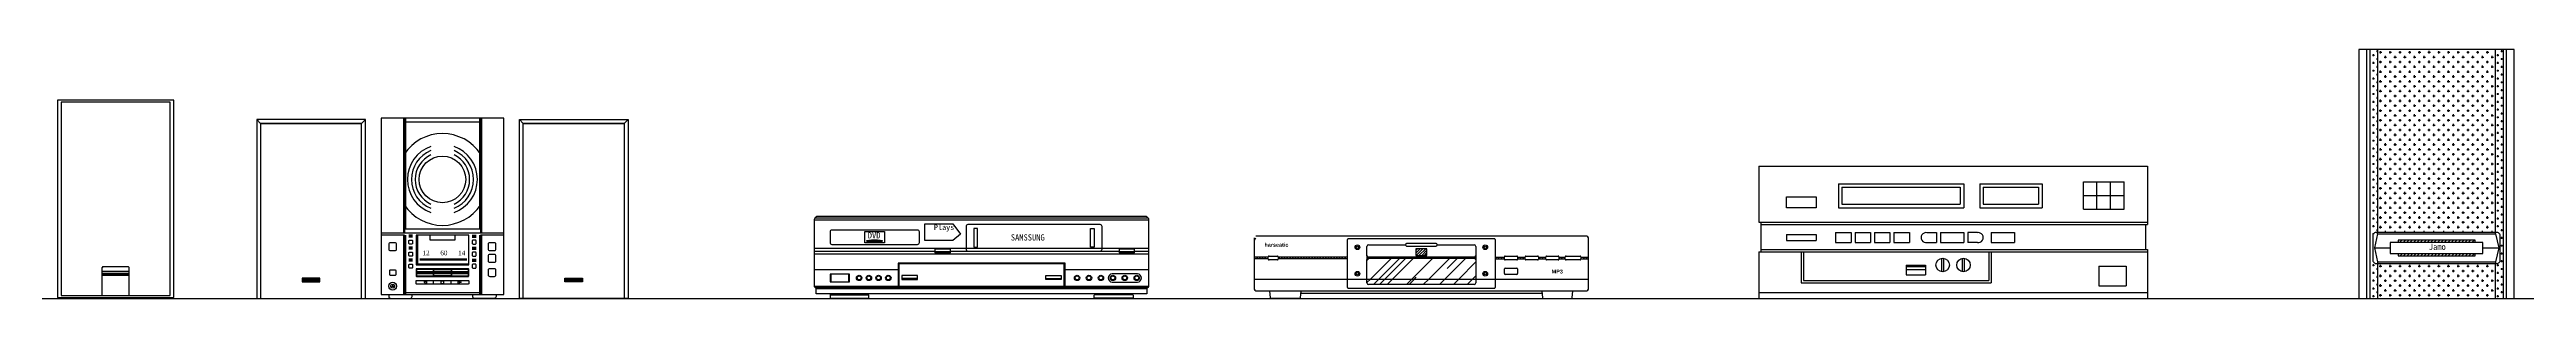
# Model space of a CAD drawing. Header units: inches. Extents: x 11.8 to 54.3, y 10.8 to 35.6.
# Drawn here: x 14.97 to 18.157, y 23.998 to 24.318 of the extents above; entities that cross this region are included whole.
import ezdxf
from ezdxf.enums import TextEntityAlignment as Align

# ---------------------------------------------------------------- set-up
doc = ezdxf.new("R2010")
doc.units = ezdxf.units.IN
doc.header["$MEASUREMENT"] = 0
for name, color, linetype in [('02', 2, 'Continuous'), ('1', 1, 'Continuous'), ('4', 4, 'Continuous'), ('8', 8, 'Continuous')]:
    doc.layers.add(name, color=color, linetype=linetype)
doc.styles.add('HT2', font='swisseb.ttf')
doc.styles.get("Standard").update_dxf_attribs({"font": 'arial.ttf'})
doc.styles.add('STYLE2', font='')
doc.styles.get('STYLE2').set_extended_font_data('SimHei')
pattern_1 = [(45, (-38.6259788, 27.8462102), (-0.00220970869, 0.00220970869), [])]

msp = doc.modelspace()

# ---------------------------------------------------------------- hatches: boundary and pattern name
at = {"layer": '4'}
h = msp.add_hatch(dxfattribs=at)
h.set_pattern_fill('CROSS,_O', color=256, scale=0.02)
h.set_pattern_definition([(0, (-38.625979, 27.84621), (0.005, 0.005), [0.0025, -0.0075]), (90, (-38.624729, 27.84496), (-0.005, 0.005), [0.0025, -0.0075])])
h.paths.add_polyline_path([(18.1174, 24.0833), (18.1204, 24.0833, -0.090907), (18.1234, 24.0803), (18.1234, 24.0463, -0.090907), (18.1204, 24.0433), (18.1174, 24.0433), (18.1174, 23.9983), (18.1274, 23.9983), (18.1274, 24.3183), (18.1174, 24.3183)])
h.paths.add_polyline_path([(17.9654, 24.3183), (17.9554, 24.3183), (17.9554, 23.9983), (17.9654, 23.9983), (17.9654, 24.0433), (17.9624, 24.0433, -0.090907), (17.9594, 24.0463), (17.9594, 24.0803, -0.090907), (17.9624, 24.0833), (17.9654, 24.0833)])
h = msp.add_hatch(dxfattribs=at)
h.set_pattern_fill('CROSS,_O', color=256, scale=0.025)
h.set_pattern_definition([(0, (-38.625979, 27.84621), (0.00625, 0.00625), [0.003125, -0.009375]), (90, (-38.624416, 27.844648), (-0.00625, 0.00625), [0.003125, -0.009375])])
h.paths.add_polyline_path([(18.1174, 24.3183), (17.9654, 24.3183), (17.9654, 24.0833), (18.1174, 24.0833)])
h.paths.add_polyline_path([(17.9654, 24.0433), (17.9654, 23.9983), (18.1174, 23.9983), (18.1174, 24.0433)])
h = msp.add_hatch(dxfattribs=at)
h.set_pattern_fill('ANSI31,_O', color=256, scale=0.025)
h.set_pattern_definition(pattern_1)
h.paths.add_polyline_path([(18.0909, 24.0703), (18.0909, 24.0733), (17.9919, 24.0733), (17.9919, 24.0703)])
h = msp.add_hatch(dxfattribs=at)
h.set_pattern_fill('ANSI31,_O', color=256, scale=0.025)
h.set_pattern_definition(pattern_1)
h.paths.add_polyline_path([(18.0909, 24.0533), (18.0909, 24.0563), (17.9919, 24.0563), (17.9919, 24.0533)])
at = {"layer": '8'}
h = msp.add_hatch(color=256, dxfattribs=at)
edge = h.paths.add_edge_path()
edge.add_ellipse((16.0314, 24.0722), major_axis=(-0.0103, 0), ratio=0.149396, start_angle=0, end_angle=360)
edge = h.paths.add_edge_path(flags=16)
edge.add_ellipse((16.0317, 24.0722), major_axis=(-0.00365, 0), ratio=0.27412, start_angle=0, end_angle=360)

# ---------------------------------------------------------------- linework, layer by layer
at = {"layer": '02'}
for p, q in [((15.4253, 24.2303), (15.4253, 24.0823)), ((15.4265, 24.2303), (15.4265, 24.0823)), ((15.4265, 24.2253), (15.5245, 24.2253)), ((15.4278, 24.2303), (15.4278, 24.0873)), ((15.5233, 24.2303), (15.5233, 24.0873)), ((15.5245, 24.2303), (15.5245, 24.0823)), ((15.5258, 24.2303), (15.5258, 24.0823)), ((15.9542, 24.0993), (16.3842, 24.0993)), ((15.9549, 24.1018), (16.3836, 24.1018)), ((15.5545, 24.0823), (15.3965, 24.0823)), ((15.4265, 24.0798), (15.3965, 24.0798)), ((15.4253, 24.0798), (15.4253, 24.0033)), ((15.5245, 24.0873), (15.4265, 24.0873)), ((15.4265, 24.0798), (15.4265, 24.0033)), ((15.4278, 24.0798), (15.4278, 24.0033)), ((15.4372, 24.0798), (15.4322, 24.0798)), ((15.4372, 24.0786), (15.4322, 24.0786)), ((15.4372, 24.0773), (15.4322, 24.0773)), ((15.4372, 24.0643), (15.4322, 24.0643)), ((15.4372, 24.0631), (15.4322, 24.0631)), ((15.4372, 24.0631), (15.4322, 24.0631)), ((15.444, 24.0416), (15.444, 24.0798)), ((15.5139, 24.0798), (15.5189, 24.0798)), ((15.5139, 24.0786), (15.5189, 24.0786)), ((15.5139, 24.0773), (15.5189, 24.0773)), ((15.5139, 24.0643), (15.5189, 24.0643)), ((15.5139, 24.0631), (15.5189, 24.0631)), ((15.5139, 24.0631), (15.5189, 24.0631)), ((15.5233, 24.0798), (15.5233, 24.0033)), ((15.5545, 24.0798), (15.5245, 24.0798)), ((15.5245, 24.0798), (15.5245, 24.0033)), ((15.5258, 24.0798), (15.5258, 24.0033)), ((15.9542, 24.0628), (16.3842, 24.0628)), ((16.1322, 24.0943), (16.1422, 24.0808)), ((16.1422, 24.0808), (16.1322, 24.0728)), ((15.0387, 24.0396), (15.0375, 24.0383)), ((15.0375, 24.0021), (15.0375, 24.0383)), ((15.0375, 24.0333), (15.0725, 24.0333)), ((15.0387, 24.0396), (15.0712, 24.0396)), ((15.0387, 24.0308), (15.0712, 24.0308)), ((15.0387, 24.0308), (15.0712, 24.0308)), ((15.0725, 24.0383), (15.0712, 24.0396)), ((15.0725, 24.0021), (15.0725, 24.0383)), ((15.4372, 24.0618), (15.4322, 24.0618)), ((15.4372, 24.0488), (15.4322, 24.0488)), ((15.4372, 24.0476), (15.4322, 24.0476)), ((15.4372, 24.0463), (15.4322, 24.0463)), ((15.442, 24.0328), (15.509, 24.0328)), ((15.442, 24.0316), (15.509, 24.0316)), ((15.444, 24.0428), (15.5095, 24.0428)), ((15.4465, 24.0491), (15.507, 24.0491)), ((15.4465, 24.0485), (15.507, 24.0485)), ((15.4465, 24.0478), (15.507, 24.0478)), ((15.5139, 24.0618), (15.5189, 24.0618)), ((15.5139, 24.0488), (15.5189, 24.0488)), ((15.5139, 24.0476), (15.5189, 24.0476)), ((15.5139, 24.0463), (15.5189, 24.0463)), ((15.9542, 24.0593), (16.1092, 24.0593)), ((15.9542, 24.0558), (16.3842, 24.0558)), ((16.0617, 24.0351), (15.9542, 24.0351)), ((16.1292, 24.0581), (16.1092, 24.0581)), ((16.1292, 24.0593), (16.3462, 24.0593)), ((16.3842, 24.0351), (16.2767, 24.0351)), ((16.3662, 24.0581), (16.3462, 24.0581)), ((16.3662, 24.0593), (16.3842, 24.0593)), ((14.98, 23.9996), (14.995, 23.9983)), ((15.0387, 24.0296), (15.0712, 24.0296)), ((15.0387, 24.0283), (15.0712, 24.0283)), ((15.13, 23.9996), (15.115, 23.9983)), ((15.2952, 24.0233), (15.3179, 24.0233)), ((15.2952, 24.0221), (15.3179, 24.0221)), ((15.2952, 24.0208), (15.3179, 24.0208)), ((15.4093, 24.013), (15.4115, 24.0141)), ((15.4115, 24.0141), (15.4115, 24.0166)), ((15.4138, 24.013), (15.4115, 24.0141)), ((15.442, 24.0303), (15.509, 24.0303)), ((15.4642, 24.0166), (15.4642, 24.0216)), ((15.4869, 24.0166), (15.4869, 24.0216)), ((15.6559, 24.0233), (15.6332, 24.0233)), ((15.6559, 24.0221), (15.6332, 24.0221)), ((15.6559, 24.0208), (15.6332, 24.0208)), ((15.9542, 24.0143), (16.3842, 24.0143)), ((16.3819, 24.0108), (15.9566, 24.0108)), ((16.3819, 24.0108), (15.9566, 24.0108)), ((15.9744, 24.0028), (16.0241, 24.0028)), ((15.9752, 24.0297), (15.9752, 24.0197)), ((15.9982, 24.0297), (15.9982, 24.0197)), ((16.0867, 24.0241), (16.0667, 24.0241)), ((16.2517, 24.0241), (16.2717, 24.0241)), ((16.3641, 24.0028), (16.3144, 24.0028)), ((14.995, 23.9983), (15.115, 23.9983)), ((15.9744, 23.9988), (16.0241, 23.9988)), ((16.3641, 23.9988), (16.3144, 23.9988))]:
    msp.add_line(p, q, dxfattribs=at)
for points in [[(14.98, 23.9996), (15.13, 23.9996), (15.13, 24.2533), (14.98, 24.2533)], [(14.985, 24.0021), (15.125, 24.0021), (15.125, 24.2508), (14.985, 24.2508)], [(15.2365, 23.9983), (15.3765, 23.9983), (15.3765, 24.2283), (15.2365, 24.2283)], [(15.3965, 24.0033), (15.5545, 24.0033), (15.5545, 24.2303), (15.3965, 24.2303)], [(15.7145, 23.9983), (15.5745, 23.9983), (15.5745, 24.2283), (15.7145, 24.2283)], [(15.4415, 24.0416), (15.5095, 24.0416), (15.5095, 24.0798), (15.4415, 24.0798)], [(16.0192, 24.0843), (16.0442, 24.0843), (16.0442, 24.0698), (16.0192, 24.0698)], [(16.1592, 24.0643), (16.1642, 24.0643), (16.1642, 24.0883), (16.1592, 24.0883)], [(16.3142, 24.0643), (16.3092, 24.0643), (16.3092, 24.0883), (16.3142, 24.0883)], [(15.442, 24.0271), (15.509, 24.0271), (15.509, 24.0361), (15.442, 24.0361)], [(15.442, 24.0276), (15.464, 24.0276), (15.464, 24.0356), (15.442, 24.0356)], [(15.4645, 24.0356), (15.4866, 24.0356), (15.4866, 24.0276), (15.4645, 24.0276)], [(15.4871, 24.0276), (15.509, 24.0276), (15.509, 24.0356), (15.4871, 24.0356)], [(16.0617, 24.0118), (16.2767, 24.0118), (16.2767, 24.0438), (16.0617, 24.0438)], [(16.0627, 24.0128), (16.2757, 24.0128), (16.2757, 24.0428), (16.0627, 24.0428)], [(16.1092, 24.0568), (16.1292, 24.0568), (16.1292, 24.0618), (16.1092, 24.0618)], [(16.3462, 24.0568), (16.3662, 24.0568), (16.3662, 24.0618), (16.3462, 24.0618)], [(15.2952, 24.0196), (15.3179, 24.0196), (15.3179, 24.0246), (15.2952, 24.0246)], [(15.4735, 24.0176), (15.4775, 24.0176), (15.4775, 24.0206), (15.4735, 24.0206)], [(15.6559, 24.0196), (15.6332, 24.0196), (15.6332, 24.0246), (15.6559, 24.0246)], [(15.9742, 24.0197), (15.9992, 24.0197), (15.9992, 24.0297), (15.9742, 24.0297)], [(16.0667, 24.0228), (16.0867, 24.0228), (16.0867, 24.0278), (16.0667, 24.0278)], [(16.2717, 24.0228), (16.2517, 24.0228), (16.2517, 24.0278), (16.2717, 24.0278)]]:
    msp.add_lwpolyline(points, close=True, dxfattribs=at)
for points in [[(15.2365, 24.2283), (15.2415, 24.2233), (15.3715, 24.2233), (15.3765, 24.2283)], [(15.3715, 23.9983), (15.3715, 24.2233), (15.2415, 24.2233), (15.2415, 23.9983)], [(15.7145, 24.2283), (15.7095, 24.2233), (15.5795, 24.2233), (15.5745, 24.2283)], [(15.5795, 23.9983), (15.5795, 24.2233), (15.7095, 24.2233), (15.7095, 23.9983)], [(15.4914, 24.0798), (15.4914, 24.0733), (15.4597, 24.0733), (15.4597, 24.0798)], [(16.0962, 24.0728), (16.0962, 24.0943), (16.1322, 24.0943), (16.1422, 24.0808), (16.1322, 24.0728), (16.0962, 24.0728)], [(15.4265, 24.0058), (15.5245, 24.0058)], [(15.4554, 24.0206), (15.4514, 24.0191), (15.4554, 24.0176), (15.4554, 24.0206)], [(15.4957, 24.0206), (15.4997, 24.0191), (15.4957, 24.0176), (15.4957, 24.0206)], [(16.3819, 24.0118), (16.3819, 24.0043), (15.9566, 24.0043), (15.9566, 24.0118)], [(15.9767, 24.0043), (15.9767, 24.0033), (16.0217, 24.0033), (16.0217, 24.0043)], [(16.3617, 24.0043), (16.3617, 24.0033), (16.3167, 24.0033), (16.3167, 24.0043)], [(16.3699, 24.0301), (16.3372, 24.0301)], [(16.3372, 24.0193), (16.3699, 24.0193)]]:
    msp.add_lwpolyline(points, dxfattribs=at)
for points in [[(15.9592, 24.1043), (16.3792, 24.1043, -0.414214), (16.3842, 24.0993), (16.3842, 24.0143, -0.414214), (16.3817, 24.0118), (15.9567, 24.0118, -0.414214), (15.9542, 24.0143), (15.9542, 24.0993, -0.414214)], [(15.4085, 24.0598), (15.4145, 24.0598, 0.414214), (15.4165, 24.0618), (15.4165, 24.0678, 0.414214), (15.4145, 24.0698), (15.4085, 24.0698, 0.414214), (15.4065, 24.0678), (15.4065, 24.0618, 0.414214)], [(15.4362, 24.0683), (15.4332, 24.0683, -0.414214), (15.4322, 24.0693), (15.4322, 24.0723, -0.414214), (15.4332, 24.0733), (15.4362, 24.0733, -0.414214), (15.4372, 24.0723), (15.4372, 24.0693, -0.414214)], [(15.5149, 24.0683), (15.5179, 24.0683, 0.414214), (15.5189, 24.0693), (15.5189, 24.0723, 0.414214), (15.5179, 24.0733), (15.5149, 24.0733, 0.414214), (15.5139, 24.0723), (15.5139, 24.0693, 0.414214)], [(15.5364, 24.06), (15.5424, 24.06, 0.414214), (15.5444, 24.062), (15.5444, 24.068, 0.414214), (15.5424, 24.07), (15.5364, 24.07, 0.414214), (15.5344, 24.068), (15.5344, 24.062, 0.414214)], [(15.9767, 24.0678), (16.0867, 24.0678, 0.414214), (16.0892, 24.0703), (16.0892, 24.0838, 0.414214), (16.0867, 24.0863), (15.9767, 24.0863, 0.414214), (15.9742, 24.0838), (15.9742, 24.0703, 0.414214)], [(16.1517, 24.0593), (16.3217, 24.0593, 0.414214), (16.3242, 24.0618), (16.3242, 24.0908, 0.414214), (16.3217, 24.0933), (16.1517, 24.0933, 0.414214), (16.1492, 24.0908), (16.1492, 24.0618, 0.414214)], [(15.4144, 24.0278), (15.4089, 24.0278, -0.414214), (15.4079, 24.0288), (15.4079, 24.0343, -0.414214), (15.4089, 24.0353), (15.4144, 24.0353, -0.414214), (15.4154, 24.0343), (15.4154, 24.0288, -0.414214)], [(15.4362, 24.0528), (15.4332, 24.0528, -0.414214), (15.4322, 24.0538), (15.4322, 24.0568, -0.414214), (15.4332, 24.0578), (15.4362, 24.0578, -0.414214), (15.4372, 24.0568), (15.4372, 24.0538, -0.414214)], [(15.4362, 24.0373), (15.4332, 24.0373, -0.414214), (15.4322, 24.0383), (15.4322, 24.0413, -0.414214), (15.4332, 24.0423), (15.4362, 24.0423, -0.414214), (15.4372, 24.0413), (15.4372, 24.0383, -0.414214)], [(15.4425, 24.0266), (15.5085, 24.0266, 0.414214), (15.5095, 24.0276), (15.5095, 24.0356, 0.414214), (15.5085, 24.0366), (15.4425, 24.0366, 0.414214), (15.4415, 24.0356), (15.4415, 24.0276, 0.414214)], [(15.5149, 24.0528), (15.5179, 24.0528, 0.414214), (15.5189, 24.0538), (15.5189, 24.0568, 0.414214), (15.5179, 24.0578), (15.5149, 24.0578, 0.414214), (15.5139, 24.0568), (15.5139, 24.0538, 0.414214)], [(15.5149, 24.0373), (15.5179, 24.0373, 0.414214), (15.5189, 24.0383), (15.5189, 24.0413, 0.414214), (15.5179, 24.0423), (15.5149, 24.0423, 0.414214), (15.5139, 24.0413), (15.5139, 24.0383, 0.414214)], [(15.5364, 24.0448), (15.5424, 24.0448, 0.414214), (15.5444, 24.0468), (15.5444, 24.0528, 0.414214), (15.5424, 24.0548), (15.5364, 24.0548, 0.414214), (15.5344, 24.0528), (15.5344, 24.0468, 0.414214)], [(15.5364, 24.0266), (15.5424, 24.0266, 0.414214), (15.5444, 24.0286), (15.5444, 24.0346, 0.414214), (15.5424, 24.0366), (15.5364, 24.0366, 0.414214), (15.5344, 24.0346), (15.5344, 24.0286, 0.414214)], [(15.4425, 24.0216), (15.5085, 24.0216, -0.414214), (15.5095, 24.0206), (15.5095, 24.0176, -0.414214), (15.5085, 24.0166), (15.4425, 24.0166, -0.414214), (15.4415, 24.0176), (15.4415, 24.0206, -0.414214)], [(15.9752, 23.9983), (16.0232, 23.9983, 0.414214), (16.0242, 23.9993), (16.0242, 24.0023, 0.414214), (16.0232, 24.0033), (15.9752, 24.0033, 0.414214), (15.9742, 24.0023), (15.9742, 23.9993, 0.414214)], [(16.3632, 23.9983), (16.3152, 23.9983, -0.414214), (16.3142, 23.9993), (16.3142, 24.0023, -0.414214), (16.3152, 24.0033), (16.3632, 24.0033, -0.414214), (16.3642, 24.0023), (16.3642, 23.9993, -0.414214)]]:
    msp.add_lwpolyline(points, format="xyb", close=True, dxfattribs=at)
for points in [[(15.4065, 24.0033), (15.4065, 24.0008, 0.414214), (15.409, 23.9983), (15.434, 23.9983, 0.414214), (15.4365, 24.0008), (15.4365, 24.0033)], [(15.5445, 24.0033), (15.5445, 24.0008, -0.414214), (15.542, 23.9983), (15.517, 23.9983, -0.414214), (15.5145, 24.0008), (15.5145, 24.0033)]]:
    msp.add_lwpolyline(points, format="xyb", dxfattribs=at)
for centre, radius in [((15.4755, 24.1513), 0.03), ((15.4115, 24.0141), 0.005), ((15.4115, 24.0141), 0.0025), ((16.0117, 24.0247), 0.0035), ((16.0117, 24.0247), 0.0025), ((16.0242, 24.0247), 0.0035), ((16.0242, 24.0247), 0.0025), ((16.0367, 24.0247), 0.0035), ((16.0367, 24.0247), 0.0025), ((16.0492, 24.0247), 0.0035), ((16.0492, 24.0247), 0.0025), ((16.2921, 24.0247), 0.0035), ((16.2921, 24.0247), 0.0025), ((16.3074, 24.0247), 0.0035), ((16.3074, 24.0247), 0.0025), ((16.3228, 24.0247), 0.0035), ((16.3228, 24.0247), 0.0025), ((16.3382, 24.0247), 0.0035), ((16.3382, 24.0247), 0.0025), ((16.3535, 24.0247), 0.0035), ((16.3535, 24.0247), 0.0025), ((16.3689, 24.0247), 0.0035), ((16.3689, 24.0247), 0.0025)]:
    msp.add_circle(centre, radius, dxfattribs=at)
for centre, radius, start, end in [((15.4755, 24.1513), 0.059, 33.849, 146.151), ((15.4755, 24.1513), 0.045, 109.4712, 250.5288), ((15.4755, 24.1513), 0.045, 289.4712, 70.5288), ((15.4755, 24.1513), 0.04, 112.0243, 247.9757), ((15.4755, 24.1513), 0.035, 115.3769, 244.6231), ((15.4755, 24.1513), 0.04, 292.0243, 67.9757), ((15.4755, 24.1513), 0.035, 295.3769, 64.6231), ((15.4755, 24.1513), 0.059, 213.849, 326.151), ((16.0417, 24.0722), 2.984144145649836e-14, 52.6961, 72.5678), ((16.3376, 24.0247), 0.00539, 94.1401, 265.8599), ((16.3695, 24.0247), 0.00539, 274.1401, 85.8599)]:
    msp.add_arc(centre, radius, start, end, dxfattribs=at)
for centre, major_axis, ratio in [((16.0314, 24.0722), (-0.0103, 0), 0.149396), ((16.0317, 24.0722), (-0.00365, 0), 0.27412)]:
    msp.add_ellipse(centre, major_axis=major_axis, ratio=ratio, dxfattribs=at)
at = {"layer": '1'}
msp.add_line((12.1152, 23.9983), (32.4414, 23.9983), dxfattribs=at)
at = {"layer": '4'}
for p, q in [((18.1414, 24.3183), (17.9414, 24.3183)), ((17.9414, 24.3183), (17.9414, 23.9983)), ((17.9514, 24.3183), (17.9514, 23.9983)), ((17.9554, 24.3183), (17.9554, 23.9983)), ((17.9654, 24.3183), (17.9654, 24.0833)), ((18.1174, 24.0833), (18.1174, 24.3183)), ((18.1274, 23.9983), (18.1274, 24.3183)), ((18.1314, 23.9983), (18.1314, 24.3183)), ((18.1414, 23.9983), (18.1414, 24.3183)), ((17.1694, 24.1683), (17.6694, 24.1683)), ((17.1694, 24.1683), (17.1694, 24.0963)), ((17.6694, 24.1683), (17.6694, 24.0933)), ((17.2718, 24.1459), (17.4331, 24.1459)), ((17.2718, 24.1459), (17.2718, 24.115)), ((17.2763, 24.1414), (17.4286, 24.1414)), ((17.2763, 24.1414), (17.2763, 24.1195)), ((17.4286, 24.1414), (17.4286, 24.1195)), ((17.4331, 24.1459), (17.4331, 24.115)), ((17.4537, 24.1459), (17.5337, 24.1459)), ((17.4537, 24.1459), (17.4537, 24.115)), ((17.4582, 24.1414), (17.5292, 24.1414)), ((17.4582, 24.1414), (17.4582, 24.1195)), ((17.5292, 24.1414), (17.5292, 24.1195)), ((17.5337, 24.1459), (17.5337, 24.115)), ((17.5869, 24.1483), (17.6394, 24.1483)), ((17.5869, 24.1133), (17.5869, 24.1483)), ((17.5869, 24.1308), (17.6394, 24.1308)), ((17.6044, 24.1133), (17.6044, 24.1483)), ((17.6219, 24.1133), (17.6219, 24.1483)), ((17.6394, 24.1133), (17.6394, 24.1483)), ((17.1694, 24.0963), (17.6694, 24.0963)), ((17.1719, 24.0963), (17.1719, 24.0583)), ((17.2718, 24.115), (17.4331, 24.115)), ((17.2763, 24.1195), (17.4286, 24.1195)), ((17.4537, 24.115), (17.5337, 24.115)), ((17.4582, 24.1195), (17.5292, 24.1195)), ((17.5869, 24.1133), (17.6394, 24.1133)), ((16.5201, 24.0763), (16.5201, 24.0103)), ((16.9481, 24.0783), (16.5221, 24.0783)), ((16.6401, 24.0123), (16.6401, 24.0743)), ((16.6411, 24.0753), (16.8291, 24.0753)), ((16.6651, 24.0533), (16.6651, 24.0653)), ((16.6671, 24.0673), (16.7149, 24.0673)), ((16.754, 24.069), (16.7162, 24.069)), ((16.7162, 24.0657), (16.754, 24.0657)), ((16.7553, 24.0673), (16.8031, 24.0673)), ((16.8051, 24.0653), (16.8051, 24.0533)), ((16.8301, 24.0743), (16.8301, 24.0123)), ((16.9501, 24.0103), (16.9501, 24.0763)), ((17.1719, 24.0933), (17.6694, 24.0933)), ((17.1719, 24.0933), (17.6694, 24.0933)), ((17.2049, 24.0804), (17.2431, 24.0804)), ((17.2049, 24.0804), (17.2049, 24.0729)), ((17.2049, 24.0729), (17.2431, 24.0729)), ((17.2431, 24.0804), (17.2431, 24.0729)), ((17.2681, 24.0829), (17.2681, 24.0704)), ((17.2681, 24.0829), (17.2881, 24.0829)), ((17.2681, 24.0704), (17.2881, 24.0704)), ((17.2881, 24.0829), (17.2881, 24.0704)), ((17.2931, 24.0829), (17.2931, 24.0704)), ((17.2931, 24.0829), (17.3131, 24.0829)), ((17.2931, 24.0704), (17.3131, 24.0704)), ((17.3131, 24.0829), (17.3131, 24.0704)), ((17.3181, 24.0829), (17.3181, 24.0704)), ((17.3181, 24.0829), (17.3381, 24.0829)), ((17.3181, 24.0704), (17.3381, 24.0704)), ((17.3381, 24.0829), (17.3381, 24.0704)), ((17.3431, 24.0829), (17.3431, 24.0704)), ((17.3431, 24.0829), (17.3631, 24.0829)), ((17.3431, 24.0704), (17.3631, 24.0704)), ((17.3631, 24.0829), (17.3631, 24.0704)), ((17.3856, 24.0829), (17.3981, 24.0829)), ((17.3856, 24.0704), (17.3981, 24.0704)), ((17.3981, 24.0829), (17.3981, 24.0704)), ((17.4031, 24.0829), (17.4031, 24.0704)), ((17.4031, 24.0829), (17.4331, 24.0829)), ((17.4031, 24.0704), (17.4331, 24.0704)), ((17.4331, 24.0829), (17.4331, 24.0704)), ((17.4381, 24.0829), (17.4381, 24.0704)), ((17.4506, 24.0829), (17.4381, 24.0829)), ((17.4506, 24.0704), (17.4381, 24.0704)), ((17.4681, 24.0829), (17.4681, 24.0704)), ((17.4681, 24.0829), (17.4981, 24.0829)), ((17.4681, 24.0704), (17.4981, 24.0704)), ((17.4981, 24.0829), (17.4981, 24.0704)), ((17.6669, 24.0933), (17.6669, 24.0613)), ((17.9614, 24.0633), (17.9819, 24.0633)), ((17.9654, 24.0813), (17.9654, 24.0833)), ((17.9654, 24.0813), (18.1174, 24.0813)), ((18.1009, 24.0633), (18.1214, 24.0633)), ((18.1174, 24.0813), (18.1174, 24.0833)), ((16.5381, 24.0513), (16.5201, 24.0513)), ((16.5201, 24.0503), (16.5211, 24.0513)), ((16.5381, 24.0493), (16.5201, 24.0493)), ((16.5226, 24.0493), (16.5246, 24.0513)), ((16.5262, 24.0493), (16.5282, 24.0513)), ((16.5297, 24.0493), (16.5317, 24.0513)), ((16.5332, 24.0493), (16.5352, 24.0513)), ((16.5368, 24.0493), (16.5381, 24.0506)), ((16.5381, 24.0488), (16.5381, 24.0518)), ((16.5391, 24.0528), (16.5498, 24.0528)), ((16.5498, 24.0478), (16.5391, 24.0478)), ((16.5508, 24.0518), (16.5508, 24.0488)), ((16.6401, 24.0513), (16.5508, 24.0513)), ((16.6401, 24.0493), (16.5508, 24.0493)), ((16.5509, 24.0493), (16.5529, 24.0513)), ((16.5544, 24.0493), (16.5564, 24.0513)), ((16.558, 24.0493), (16.56, 24.0513)), ((16.5615, 24.0493), (16.5635, 24.0513)), ((16.565, 24.0493), (16.567, 24.0513)), ((16.5686, 24.0493), (16.5706, 24.0513)), ((16.5721, 24.0493), (16.5741, 24.0513)), ((16.5756, 24.0493), (16.5776, 24.0513)), ((16.5792, 24.0493), (16.5812, 24.0513)), ((16.5827, 24.0493), (16.5847, 24.0513)), ((16.5863, 24.0493), (16.5883, 24.0513)), ((16.5898, 24.0493), (16.5918, 24.0513)), ((16.5933, 24.0493), (16.5953, 24.0513)), ((16.5969, 24.0493), (16.5989, 24.0513)), ((16.6004, 24.0493), (16.6024, 24.0513)), ((16.6039, 24.0493), (16.6059, 24.0513)), ((16.6075, 24.0493), (16.6095, 24.0513)), ((16.611, 24.0493), (16.613, 24.0513)), ((16.6145, 24.0493), (16.6165, 24.0513)), ((16.6181, 24.0493), (16.6201, 24.0513)), ((16.6216, 24.0493), (16.6236, 24.0513)), ((16.6251, 24.0493), (16.6271, 24.0513)), ((16.6287, 24.0493), (16.6307, 24.0513)), ((16.6322, 24.0493), (16.6342, 24.0513)), ((16.6358, 24.0493), (16.6378, 24.0513)), ((16.6393, 24.0493), (16.6401, 24.0501)), ((16.6651, 24.0533), (16.6651, 24.0483)), ((16.6651, 24.0473), (16.6681, 24.0503)), ((16.6651, 24.0183), (16.6651, 24.0483)), ((16.8031, 24.0513), (16.6671, 24.0513)), ((16.6671, 24.0503), (16.8031, 24.0503)), ((16.6695, 24.0233), (16.6966, 24.0503)), ((16.6806, 24.0233), (16.7076, 24.0503)), ((16.6882, 24.0233), (16.7152, 24.0503)), ((16.698, 24.0233), (16.725, 24.0503)), ((16.723, 24.0233), (16.75, 24.0503)), ((16.7279, 24.0601), (16.7301, 24.0623)), ((16.7279, 24.0566), (16.7336, 24.0623)), ((16.7423, 24.0623), (16.7279, 24.0623)), ((16.7279, 24.0623), (16.7279, 24.0537)), ((16.7279, 24.0537), (16.7423, 24.0537)), ((16.7285, 24.0537), (16.7371, 24.0623)), ((16.732, 24.0537), (16.7407, 24.0623)), ((16.7356, 24.0537), (16.7423, 24.0604)), ((16.7391, 24.0537), (16.7423, 24.0569)), ((16.7423, 24.0537), (16.7423, 24.0623)), ((16.7446, 24.0233), (16.7716, 24.0503)), ((16.7654, 24.0233), (16.7924, 24.0503)), ((16.7682, 24.0367), (16.7818, 24.0503)), ((16.7833, 24.0233), (16.8051, 24.0452)), ((16.8051, 24.0533), (16.8051, 24.0483)), ((16.8051, 24.0483), (16.8051, 24.0183)), ((16.8301, 24.0513), (16.8419, 24.0513)), ((16.8301, 24.0493), (16.8419, 24.0493)), ((16.8302, 24.0493), (16.8322, 24.0513)), ((16.8337, 24.0493), (16.8357, 24.0513)), ((16.8373, 24.0493), (16.8393, 24.0513)), ((16.8408, 24.0493), (16.8419, 24.0504)), ((16.8419, 24.0488), (16.8419, 24.0518)), ((16.8419, 24.0303), (16.8419, 24.0363)), ((16.8429, 24.0528), (16.8579, 24.0528)), ((16.8579, 24.0478), (16.8429, 24.0478)), ((16.8429, 24.0373), (16.8579, 24.0373)), ((16.8589, 24.0518), (16.8589, 24.0488)), ((16.8589, 24.0513), (16.8687, 24.0513)), ((16.8589, 24.0498), (16.8605, 24.0513)), ((16.8589, 24.0493), (16.8687, 24.0493)), ((16.8589, 24.0363), (16.8589, 24.0303)), ((16.862, 24.0493), (16.864, 24.0513)), ((16.8656, 24.0493), (16.8676, 24.0513)), ((16.8687, 24.0488), (16.8687, 24.0518)), ((16.8697, 24.0528), (16.8847, 24.0528)), ((16.8847, 24.0478), (16.8697, 24.0478)), ((16.8857, 24.0518), (16.8857, 24.0488)), ((16.8857, 24.0513), (16.8952, 24.0513)), ((16.8857, 24.0493), (16.8952, 24.0493)), ((16.8868, 24.0493), (16.8888, 24.0513)), ((16.8903, 24.0493), (16.8923, 24.0513)), ((16.8938, 24.0493), (16.8952, 24.0507)), ((16.8952, 24.0488), (16.8952, 24.0518)), ((16.8962, 24.0528), (16.9112, 24.0528)), ((16.9112, 24.0478), (16.8962, 24.0478)), ((16.9122, 24.0518), (16.9122, 24.0488)), ((16.9122, 24.0513), (16.9203, 24.0513)), ((16.9122, 24.05), (16.9135, 24.0513)), ((16.9122, 24.0493), (16.9203, 24.0493)), ((16.9151, 24.0493), (16.9171, 24.0513)), ((16.9186, 24.0493), (16.9203, 24.051)), ((16.9203, 24.0488), (16.9203, 24.0518)), ((16.9213, 24.0528), (16.9393, 24.0528)), ((16.9393, 24.0478), (16.9213, 24.0478)), ((16.9403, 24.0518), (16.9403, 24.0488)), ((16.9403, 24.0513), (16.9501, 24.0513)), ((16.9403, 24.0498), (16.9418, 24.0513)), ((16.9403, 24.0493), (16.9501, 24.0493)), ((16.9433, 24.0493), (16.9453, 24.0513)), ((16.9469, 24.0493), (16.9489, 24.0513)), ((17.1694, 24.0583), (17.6694, 24.0583)), ((17.1694, 24.0583), (17.1694, 23.9983)), ((17.1719, 24.0613), (17.6694, 24.0613)), ((17.224, 24.0583), (17.224, 24.0183)), ((17.227, 24.0583), (17.227, 24.0213)), ((17.359, 24.0412), (17.359, 24.0288)), ((17.359, 24.0412), (17.384, 24.0412)), ((17.359, 24.0393), (17.384, 24.0393)), ((17.359, 24.0355), (17.384, 24.0355)), ((17.384, 24.0412), (17.384, 24.0288)), ((17.4047, 24.0326), (17.4047, 24.0499)), ((17.4072, 24.0326), (17.4072, 24.0499)), ((17.4314, 24.0326), (17.4314, 24.0499)), ((17.4339, 24.0326), (17.4339, 24.0499)), ((17.4651, 24.0583), (17.4651, 24.0213)), ((17.4681, 24.0583), (17.4681, 24.0183)), ((17.6069, 24.0398), (17.6419, 24.0398)), ((17.6069, 24.0398), (17.6069, 24.0144)), ((17.6419, 24.0398), (17.6419, 24.0144)), ((17.6694, 24.0613), (17.6694, 23.9983)), ((17.9654, 24.0453), (18.1174, 24.0453)), ((17.9654, 24.0453), (17.9654, 24.0433)), ((17.9654, 24.0433), (17.9654, 23.9983)), ((18.1174, 24.0453), (18.1174, 24.0433)), ((18.1174, 23.9983), (18.1174, 24.0433)), ((16.5201, 24.0233), (16.9501, 24.0233)), ((16.5221, 24.0083), (16.9481, 24.0083)), ((16.5411, 23.9993), (16.5401, 24.0083)), ((16.5801, 24.0083), (16.5791, 23.9993)), ((16.5797, 24.0053), (16.8904, 24.0053)), ((16.8291, 24.0113), (16.6411, 24.0113)), ((16.6651, 24.0189), (16.6695, 24.0233)), ((16.8031, 24.0163), (16.6671, 24.0163)), ((16.6736, 24.0163), (16.6806, 24.0233)), ((16.6812, 24.0163), (16.6882, 24.0233)), ((16.691, 24.0163), (16.698, 24.0233)), ((16.716, 24.0163), (16.723, 24.0233)), ((16.7194, 24.0163), (16.7264, 24.0233)), ((16.7264, 24.0233), (16.7285, 24.0255)), ((16.7376, 24.0163), (16.7446, 24.0233)), ((16.7584, 24.0163), (16.7654, 24.0233)), ((16.7763, 24.0163), (16.7833, 24.0233)), ((16.7941, 24.0163), (16.8011, 24.0233)), ((16.8011, 24.0233), (16.8051, 24.0273)), ((16.8579, 24.0293), (16.8429, 24.0293)), ((16.8901, 24.0083), (16.8911, 23.9993)), ((16.9291, 23.9993), (16.9301, 24.0083)), ((17.1694, 24.0058), (17.6694, 24.0058)), ((17.224, 24.0183), (17.4681, 24.0183)), ((17.227, 24.0213), (17.4651, 24.0213)), ((17.359, 24.0288), (17.384, 24.0288)), ((17.6069, 24.0144), (17.6419, 24.0144)), ((16.5781, 23.9983), (16.5421, 23.9983)), ((16.8921, 23.9983), (16.9281, 23.9983)), ((17.1694, 23.9983), (17.6694, 23.9983)), ((17.9414, 23.9983), (18.1414, 23.9983))]:
    msp.add_line(p, q, dxfattribs=at)
for points in [[(17.2049, 24.1288), (17.2431, 24.1288), (17.2431, 24.115), (17.2049, 24.115)], [(17.9819, 24.0563), (18.1009, 24.0563), (18.1009, 24.0703), (17.9819, 24.0703)]]:
    msp.add_lwpolyline(points, close=True, dxfattribs=at)
msp.add_lwpolyline([(17.9624, 24.0433), (18.1204, 24.0433, 0.090907), (18.1234, 24.0463), (18.1234, 24.0803, 0.090907), (18.1204, 24.0833), (17.9624, 24.0833, 0.090907), (17.9594, 24.0803), (17.9594, 24.0463, 0.090907)], format="xyb", close=True, dxfattribs=at)
for points in [[(17.9654, 24.0813), (17.9614, 24.0633), (17.9654, 24.0453)], [(18.0909, 24.0703), (18.0909, 24.0733), (17.9919, 24.0733), (17.9919, 24.0703)], [(18.1174, 24.0813), (18.1214, 24.0633), (18.1174, 24.0453)], [(17.9919, 24.0563), (17.9919, 24.0533), (18.0909, 24.0533), (18.0909, 24.0563)]]:
    msp.add_lwpolyline(points, dxfattribs=at)
for centre, radius in [((16.6529, 24.0641), 0.003), ((16.6529, 24.0641), 0.0015), ((16.8173, 24.0641), 0.003), ((16.8173, 24.0641), 0.0015), ((16.6529, 24.0301), 0.003), ((16.6529, 24.0301), 0.0015), ((16.8173, 24.0301), 0.003), ((16.8173, 24.0301), 0.0015), ((17.4059, 24.0413), 0.00875), ((17.4327, 24.0413), 0.00875)]:
    msp.add_circle(centre, radius, dxfattribs=at)
for centre, radius, start, end in [((16.5221, 24.0733), 0.002, 90, 180), ((16.6411, 24.0743), 0.001, 90, 180), ((16.6671, 24.0653), 0.002, 90, 180), ((16.7165, 24.0673), 0.00167, 101.2706, 258.7294), ((16.7536, 24.0673), 0.00167, 281.2706, 78.7294), ((16.8031, 24.0653), 0.002, 0, 90), ((16.8291, 24.0743), 0.001, 0, 90), ((16.9481, 24.0763), 0.002, 0, 90), ((17.3844, 24.0766), 0.00635, 79.6114, 280.3886), ((17.4517, 24.0766), 0.00635, 259.6114, 100.3886), ((16.5391, 24.0518), 0.001, 90, 180), ((16.5391, 24.0488), 0.001, 180, 270), ((16.5498, 24.0518), 0.001, 0, 90), ((16.5498, 24.0488), 0.001, 270, 0), ((16.6671, 24.0533), 0.002, 180, 270), ((16.6671, 24.0483), 0.002, 90, 180), ((16.8031, 24.0533), 0.002, 270, 0), ((16.8031, 24.0483), 0.002, 0, 90), ((16.8429, 24.0518), 0.001, 90, 180), ((16.8429, 24.0488), 0.001, 180, 270), ((16.8429, 24.0363), 0.001, 90, 180), ((16.8579, 24.0518), 0.001, 0, 90), ((16.8579, 24.0488), 0.001, 270, 0), ((16.8579, 24.0363), 0.001, 0, 90), ((16.8697, 24.0518), 0.001, 90, 180), ((16.8697, 24.0488), 0.001, 180, 270), ((16.8847, 24.0518), 0.001, 0, 90), ((16.8847, 24.0488), 0.001, 270, 0), ((16.8962, 24.0518), 0.001, 90, 180), ((16.8962, 24.0488), 0.001, 180, 270), ((16.9112, 24.0518), 0.001, 0, 90), ((16.9112, 24.0488), 0.001, 270, 0), ((16.9213, 24.0518), 0.001, 90, 180), ((16.9213, 24.0488), 0.001, 180, 270), ((16.9393, 24.0518), 0.001, 0, 90), ((16.9393, 24.0488), 0.001, 270, 0), ((16.5221, 24.0103), 0.002, 180, 270), ((16.5421, 23.9993), 0.001, 180, 270), ((16.5781, 23.9993), 0.001, 270, 0), ((16.6411, 24.0123), 0.001, 180, 270), ((16.6671, 24.0183), 0.002, 180, 270), ((16.8031, 24.0183), 0.002, 270, 0), ((16.8291, 24.0123), 0.001, 270, 0), ((16.8429, 24.0303), 0.001, 180, 270), ((16.8579, 24.0303), 0.001, 270, 0), ((16.8921, 23.9993), 0.001, 180, 270), ((16.9281, 23.9993), 0.001, 270, 0), ((16.9481, 24.0103), 0.002, 270, 0)]:
    msp.add_arc(centre, radius, start, end, dxfattribs=at)

# ---------------------------------------------------------------- texts
at = {"layer": '02', "style": 'STYLE2'}
msp.add_text('Jamo', height=0.008, dxfattribs=at).set_placement((18.0424, 24.0608), align=Align.CENTER)
at = {"layer": '02', "attachment_point": 1}
for s, insert, char_height, width in [('\\f標楷體|b0|i0|c136|p65;DVD', (16.0228, 24.0834), 0.008, 0.02125), ('\\f標楷體|b0|i0|c136|p65;Plays', (16.1079, 24.0934), 0.007, 0.049501), ('\\f標楷體|b0|i0|c136|p65;SAMSSUNG', (16.2069, 24.0808), 0.008, 0.060082), ('\\fTimes New Roman|b0|i0|c0|p18;12      60      14 ', (15.4499, 24.0599), 0.006, 0.103662)]:
    msp.add_mtext(s, dxfattribs=dict(at, insert=insert, char_height=char_height, width=width))
at = {"layer": '4', "style": 'HT2'}
for s, p in [('harseatic', (16.5333, 24.0647)), ('MP3', (16.9028, 24.0304))]:
    msp.add_text(s, height=0.005, dxfattribs=at).set_placement(p)

doc.saveas('drawing.dxf')
